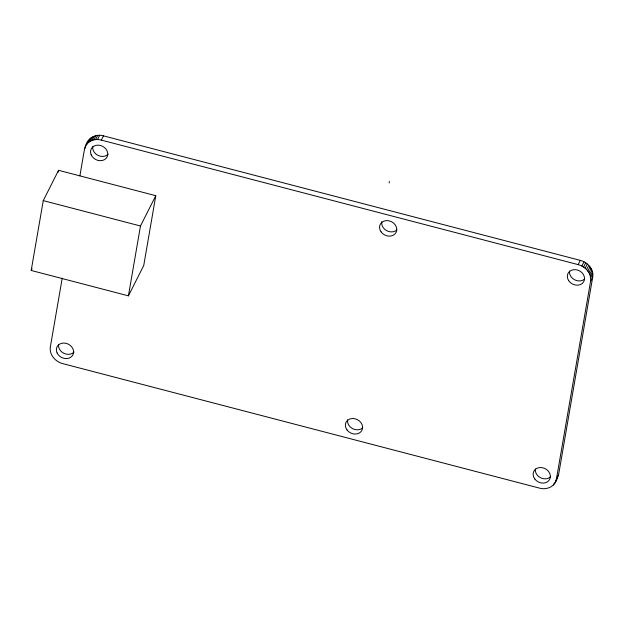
<?xml version="1.0" encoding="UTF-8"?>
<svg xmlns="http://www.w3.org/2000/svg" width="624" height="624" viewBox="0 0 624 624"><rect width="100%" height="100%" fill="white"/><g stroke="black" fill="none" stroke-linecap="round" stroke-linejoin="round"><path stroke-width="0.94" d="M62.213 278.203L50.333 346.999C49.132 354.799 55.528 361.811 62.767 363.628L539.549 488.132C546.351 490.214 555.181 486.736 556.413 479.146L590.585 281.245C591.786 273.445 585.382 266.432 578.144 264.615L101.361 140.111C94.567 138.029 85.73 141.508 84.505 149.089L79.88 175.867M555.344 482.336L558.558 474.911L592.73 277.001C593.923 269.201 587.527 262.189 580.289 260.372L103.506 135.868C95.87 133.427 87.61 138.208 85.574 145.907M31.2 270.465L43.259 200.616L58.57 170.305L155.789 195.694L143.731 265.543L128.419 295.846L31.2 270.465L32.074 268.733M58.243 172.216L58.57 170.305M128.419 295.846L140.478 225.997L155.789 195.694M389.158 182.926L389.399 181.514M86.642 144.854L87.719 141.664M86.463 144.487L88.608 140.244M84.505 149.089L85.784 146.546M87.571 143.2L89.716 138.957M88.873 142.085L91.018 137.842M90.355 141.157L92.5 136.913M91.985 140.431L94.13 136.188M93.74 139.916L95.885 135.673M95.589 139.62L97.734 135.385M97.492 139.558L99.637 135.314M101.361 140.111L103.506 135.868M578.144 264.615L580.289 260.372M581.864 266.035L584.002 261.799M583.58 267.049L585.725 262.805M585.172 268.242L587.317 263.999M586.607 269.584L588.752 265.34M587.855 271.066L590 266.822M588.9 272.657L591.045 268.414M589.727 274.326L591.872 270.083M590.312 276.05L592.457 271.807M590.655 277.797L592.8 273.554M590.585 281.245L592.73 277.001M553.348 485.043L554.198 483.343M556.413 479.146L558.558 474.911M554.447 483.756L557.482 478.093M555.485 480.8L556.592 479.513M43.259 200.616L140.478 225.997M362.825 427.736A8.892 7.465 26.8 0 1 352.622 428.641A8.892 7.465 26.8 0 1 347.607 419.773M74.1 351.983A8.892 7.465 26.8 0 1 64.046 353.387A8.892 7.465 26.8 0 1 58.547 344.705M396.848 229.967A8.892 7.465 26.8 0 1 386.584 230.623A8.892 7.465 26.8 0 1 381.818 221.668M108.131 154.229A8.892 7.465 26.8 0 1 97.999 155.376A8.892 7.465 26.8 0 1 92.75 146.593M550.641 476.736A8.892 7.465 26.8 0 1 540.454 477.703A8.892 7.465 26.8 0 1 535.384 468.858M584.446 279.17A8.892 7.465 26.8 0 1 574.447 279.7A8.892 7.465 26.8 0 1 569.533 271.105M347.014 429.944A8.892 7.465 26.8 0 0 361.858 430.412A8.892 7.465 26.8 0 0 353.067 418.517A8.892 7.465 26.8 0 0 347.014 429.944M57.112 352.973A8.892 7.465 26.8 0 0 71.963 356.226A8.892 7.465 26.8 0 0 65.871 343.278A8.892 7.465 26.8 0 0 57.112 352.973M381.053 231.847A8.892 7.465 26.8 0 0 395.936 232.674A8.892 7.465 26.8 0 0 387.473 220.623A8.892 7.465 26.8 0 0 381.053 231.847M568.675 280.652A8.892 7.465 26.8 0 0 583.588 281.923A8.892 7.465 26.8 0 0 575.539 269.677A8.892 7.465 26.8 0 0 568.675 280.652M534.823 479.021A8.892 7.465 26.8 0 0 549.666 479.404A8.892 7.465 26.8 0 0 540.797 467.548A8.892 7.465 26.8 0 0 534.823 479.021M91.19 154.861A8.892 7.465 26.8 0 0 105.994 158.473A8.892 7.465 26.8 0 0 100.277 145.423A8.892 7.465 26.8 0 0 91.19 154.861"/></g></svg>
